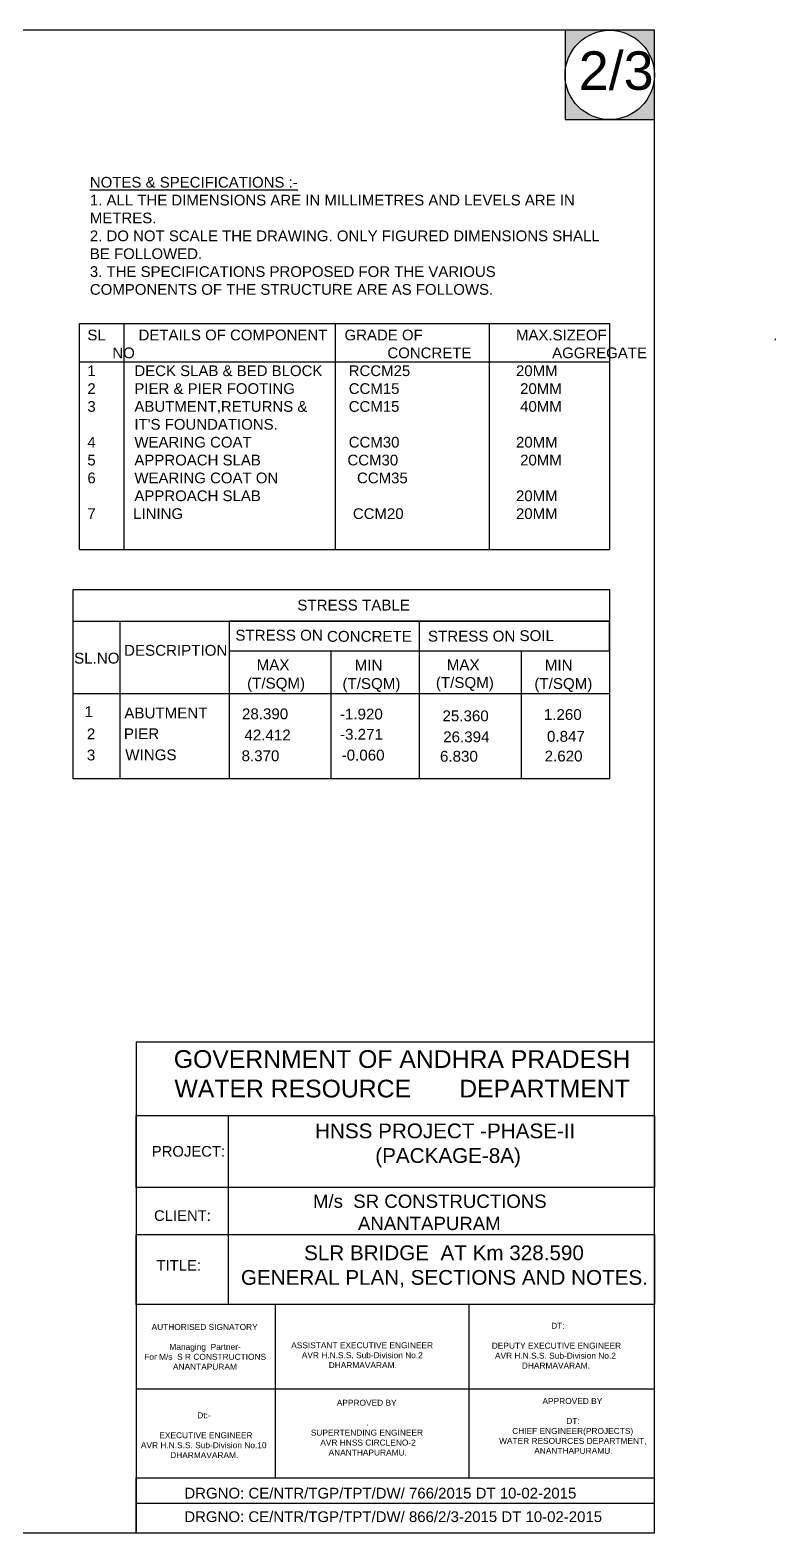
# Model space of a CAD drawing. Header units: inches. Extents: x 454975 to 486241, y -171296 to -157710.
# Drawn here: x 479645 to 486241, y -170998 to -157710 of the extents above; entities that cross this region are included whole.
import ezdxf

# ---------------------------------------------------------------- set-up
doc = ezdxf.new("R2010")
doc.units = ezdxf.units.IN
doc.header["$MEASUREMENT"] = 0
doc.layers.add('DRAWING', color=7, linetype='Continuous')
doc.layers.add('TEXT', color=7, linetype='Continuous')
doc.styles.get("Standard").update_dxf_attribs({"font": 'arial.ttf'})

msp = doc.modelspace()

# ---------------------------------------------------------------- hatches: boundary and pattern name
at = {"layer": 'TEXT', "ltscale": 0.4}
h = msp.add_hatch(dxfattribs=at)
h.set_pattern_fill('AR-SAND', color=256, scale=0.681103, style=0)
h.set_pattern_definition([(37.5, (245332.7653, -50881.3804), (-0.042904976, 1.3123657775), [0, -1.0352768187, 0, -1.1578753894, 0, -1.1067926516]), (7.5, (245332.7653, -50881.3804), (1.205400525, 1.922172632), [0, -0.5585045996, 0, -0.933111343, 0, -0.3575791644]), (327.5, (245331.9275, -50881.3804), (2.1210518945, 0.0038543993), [0, -0.340551585, 0, -1.2259857064, 0, -1.60059245]), (317.5, (245331.9275, -50881.3804), (2.04748236, 0.59778761), [0, -0.1702757926, 0, -0.803701741, 0, -0.91948928])])
h.paths.add_polyline_path([(484377.8, -157710.5), (484377.8, -158068.7, -0.9520527), (485165.5, -158107.5), (485165.5, -157710.5)])
h.paths.add_polyline_path([(484752.5, -158501.8, -0.3725087), (484377.8, -158146.2), (484377.8, -158501.8)])
h.paths.add_polyline_path([(484789, -158501.8), (485165.5, -158501.8), (485165.5, -158107.5, -0.4007378)])

# ---------------------------------------------------------------- linework, layer by layer
at = {"layer": 'DRAWING', "ltscale": 0.4}
for points in [[(485165.5, -157710.5), (464200.5, -157710.5), (464200.5, -170998.5), (485165.5, -170998.5)], [(480025, -162658), (484769.2, -162658), (484769.2, -164330.5), (480025, -164330.5)], [(480025, -162935.5), (484769.2, -162935.5), (484769.2, -163578.2), (480025, -163578.2)], [(480441.7, -162935.5), (481406.6, -162935.5), (481406.6, -164330.5), (480441.7, -164330.5)], [(481406.6, -163198.5), (484769.2, -163198.5), (484769.2, -162935.5), (481406.6, -162935.5)], [(483087.9, -162935.5), (484769.2, -162935.5), (484769.2, -164330.5), (483087.9, -164330.5)]]:
    msp.add_lwpolyline(points, close=True, dxfattribs=at)
for points in [[(482305.7, -163198.5), (482305.7, -164330.5)], [(483987, -163198.5), (483987, -164330.5)]]:
    msp.add_lwpolyline(points, dxfattribs=at)
at = {"layer": 'DRAWING'}
for points in [[(480584.6, -170991.1), (480584.6, -170512.4)], [(480584.6, -170512.4), (480584.6, -170986.9)]]:
    msp.add_lwpolyline(points, dxfattribs=at)
at = {"layer": 'TEXT', "ltscale": 0.4}
msp.add_lwpolyline([(485165.5, -157710.5), (484377.8, -157710.5), (484377.8, -158501.8), (485165.5, -158501.8)], close=True, dxfattribs=at)
for points in [[(480080.8, -162303), (480080.8, -160305.6), (484769.2, -160305.6), (484769.2, -162303)], [(480473.7, -160305.6), (480473.7, -162303)], [(482343.2, -160305.6), (482343.2, -162303)], [(483705.7, -160305.6), (483705.7, -162303)], [(480080.8, -160643.1), (484769.2, -160643.1)], [(480080.8, -162303), (484769.2, -162303)]]:
    msp.add_lwpolyline(points, dxfattribs=at)
at = {"layer": 'TEXT'}
for points in [[(485165.5, -166659.5), (480584.6, -166659.5), (480584.6, -170512.4), (485165.5, -170512.4)], [(480584.6, -167308.6), (485165.5, -167308.6), (485165.5, -167943.7), (480584.6, -167943.7)], [(480584.6, -168358.5), (485165.5, -168358.5), (485165.5, -168978.3), (480584.6, -168978.3)]]:
    msp.add_lwpolyline(points, close=True, dxfattribs=at)
for points in [[(481398.1, -167308.6), (481398.1, -168978.3)], [(481813.4, -168978.3), (481813.4, -170512.4)], [(483525.9, -168978.3), (483525.9, -170512.4)], [(480584.6, -169724.7), (485165.5, -169724.7)], [(480584.6, -170736.6), (485165.5, -170736.6)]]:
    msp.add_lwpolyline(points, dxfattribs=at)
at = {"layer": 'TEXT', "ltscale": 0.4}
msp.add_circle((484770.7, -158107.5), 394.8, dxfattribs=at)

# ---------------------------------------------------------------- texts
at = {"layer": 'DRAWING', "char_height": 95.75, "attachment_point": 1}
for s, insert, width in [('CONCRETE', (482270.7, -163023.3), 773.596), ('(T/SQM)', (481564.1, -163437.5), 524.715), ('(T/SQM)', (482407.5, -163440.5), 524.715), ('(T/SQM)', (483233.5, -163431.5), 524.715), ('(T/SQM)', (484104.5, -163440.5), 524.715)]:
    msp.add_mtext(s, dxfattribs=dict(at, insert=insert, width=width))
at = {"layer": 'TEXT'}
for s, height, p in [('STRESS TABLE', 95.752, (482007.9, -162842.6)), ('STRESS ON ', 95.75, (481460.6, -163109)), ('STRESS ON ', 95.75, (483163.3, -163117.3)), ('SOIL ', 95.75, (483973, -163112.8)), ('DESCRIPTION ', 95.752, (480475.7, -163242.6)), ('SL.NO ', 95.75, (480034.4, -163311.4)), ('MAX', 95.75, (481648.6, -163370.9)), ('MIN', 95.75, (482515.5, -163374.2)), ('MAX', 95.75, (483329.9, -163370.9)), ('MIN', 95.75, (484196.8, -163374.2)), ('1', 95.8, (480126.2, -163784.7)), ('ABUTMENT ', 95.75, (480478.3, -163796.5)), ('28.390', 95.75, (481518.5, -163804.2)), ('-1.920', 95.75, (482385.1, -163806.3)), ('25.360', 95.75, (483291.9, -163821.9)), ('1.260', 95.75, (484188.3, -163810)), ('2', 95.8, (480147, -163981.5)), ('PIER', 95.75, (480474.6, -163980.1)), ('42.412', 95.75, (481540.7, -163991.3)), ('-3.271', 95.75, (482386, -163984.7)), ('26.394', 95.75, (483298.1, -164007.5)), ('0.847', 95.75, (484216.1, -164003.2)), ('3', 95.8, (480147, -164168)), ('WINGS', 95.75, (480486.9, -164166.3)), ('8.370', 95.75, (481515.2, -164174.9)), ('-0.060', 95.75, (482400.4, -164169.1)), ('6.830', 95.75, (483270, -164179.4)), ('2.620', 95.75, (484195.5, -164177.4))]:
    msp.add_text(s, height=height, dxfattribs=at).set_placement(p)
at = {"layer": 'TEXT', "attachment_point": 1}
for s, insert, char_height, width in [('2/3', (484497.1, -157898.8), 340.55, 643.159), ('{\\LNOTES & SPECIFICATIONS :- \\P}1. ALL THE DIMENSIONS ARE IN MILLIMETRES AND LEVELS ARE IN METRES. \\P2. DO NOT SCALE THE DRAWING. ONLY FIGURED DIMENSIONS SHALL BE FOLLOWED. \\P3. THE SPECIFICATIONS PROPOSED FOR THE VARIOUS COMPONENTS OF THE STRUCTURE ARE AS FOLLOWS.\\P ', (480173.7, -159008.7), 94.753, 4559.416), ("SL^I  DETAILS OF COMPONENT ^IGRADE OF      ^I^IMAX.SIZEOF ^I^I^I^I.                NO^I^I^I^I^I^ICONCRETE^I                   AGGREGATE \\P1^I DECK SLAB & BED BLOCK^I RCCM25^I^I^I20MM\\P2^I PIER & PIER FOOTING^I^I CCM15^I^I^I 20MM\\P3^I ABUTMENT,RETURNS &^I CCM15^I^I^I 40MM \\P^I IT'S FOUNDATIONS.^I^I \\P4 ^I WEARING COAT^I^I^I CCM30^I^I^I20MM\\P5 ^I APPROACH SLAB^I           CCM30 ^I^I^I 20MM\\P6 ^I WEARING COAT ON^I^I   CCM35\\P^I APPROACH SLAB^I^I^I^I^I  ^I20MM \\P7         LINING^I^I^I^I  CCM20^I^I^I20MM ", (480151.8, -160359.4), 94.7534, 6417.655), ('PROJECT:', (480721.3, -167577.5), 93.84, 875.564), ('\\pi480.36;M/s  SR CONSTRUCTIONS \\P\\pi878.42;ANANTAPURAM', (481666.4, -168006.7), 117.804, 3006.23), ('CLIENT:', (480741.2, -168145.5), 93.84, 875.564), ('\\pi798.57;SLR BRIDGE  AT Km 328.590\\P\\pi240.37;GENERAL PLAN, SECTIONS AND NOTES.', (481269.3, -168456.2), 130.618, 4054.743), ('TITLE:', (480762.8, -168585.3), 93.84, 508.86), ('\\pi856.23;AUTHORISED SIGNATORY\\P\\pi1325.3;\\P\\pi1013.4;Managing  Partner-\\P\\pi791.27;For M/s  S R CONSTRUCTIONS\\P\\pi1045.2;ANANTAPURAM', (479863.2, -169150.8), 52.807, 2650.52), ('\\pi1248.6;  DT:\\P\\pi1325.3;\\P\\pi743.65; DEPUTY EXECUTIVE ENGINEER\\P\\pi792.19;AVR H.N.S.S. Sub-Division No.2\\P\\pi1030.1;DHARMAVARAM.', (482963.6, -169140.5), 52.807, 2650.52), ('\\pi1325.3;\\P\\P\\pi698.55;ASSISTANT EXECUTIVE ENGINEER\\P\\pi792.19;AVR H.N.S.S. Sub-Division No.2\\P\\pi1030.1;DHARMAVARAM.', (481255.7, -169136.4), 52.807, 2650.52), ('\\pi1061.1;APPROVED BY\\P\\pi1325.3;\\P\\pi1321.6;.  \\P\\pi831.41;SUPERTENDING ENGINEER                \\P\\pi894.74; AVR HNSS CIRCLENO-2\\P\\pi0;^I^I^I^I       ANANTHAPURAMU.', (481296.4, -169820.9), 52.807, 2650.52), ('\\pi1061.1;APPROVED BY\\P\\pi1325.3;\\P\\pi1271.9;DT:   \\P\\pi793.56;CHIEF ENGINEER(PROJECTS)                \\P\\pi677.3;WATER RESOURCES DEPARTMENT,\\P\\pi0;^I^I^I^I       ANANTHAPURAMU.', (483114.9, -169806), 52.807, 2650.52), ('\\pi1269.8;Dt:- \\P\\pi1325.3;\\P\\pi893.26;  EXECUTIVE ENGINEER\\P\\pi771.49;AVR H.N.S.S. Sub-Division No.10\\P\\pi1030.1;DHARMAVARAM.', (479853.9, -169932.2), 52.807, 2650.52), ('\\pi977.19;DRGNO: CE/NTR/TGP/TPT/DW/ 766/2015 DT 10-02-2015', (480032.2, -170599.3), 94.81, 5405.642), ('\\pi863.07;DRGNO: CE/NTR/TGP/TPT/DW/ 866/2/3-2015 DT 10-02-2015', (480145.7, -170807.4), 94.81, 5405.642)]:
    msp.add_mtext(s, dxfattribs=dict(at, insert=insert, char_height=char_height, width=width))
at = {"layer": 'TEXT', "color": 7, "width": 4470.077, "attachment_point": 5}
for s, insert, char_height in [('GOVERNMENT OF ANDHRA PRADESH\\PWATER RESOURCE       DEPARTMENT', (482935.1, -166940.2), 156.742), ('HNSS PROJECT -PHASE-II\\P (PACKAGE-8A)', (483316, -167572.2), 130.618)]:
    msp.add_mtext(s, dxfattribs=dict(at, insert=insert, char_height=char_height))

doc.saveas('drawing.dxf')
